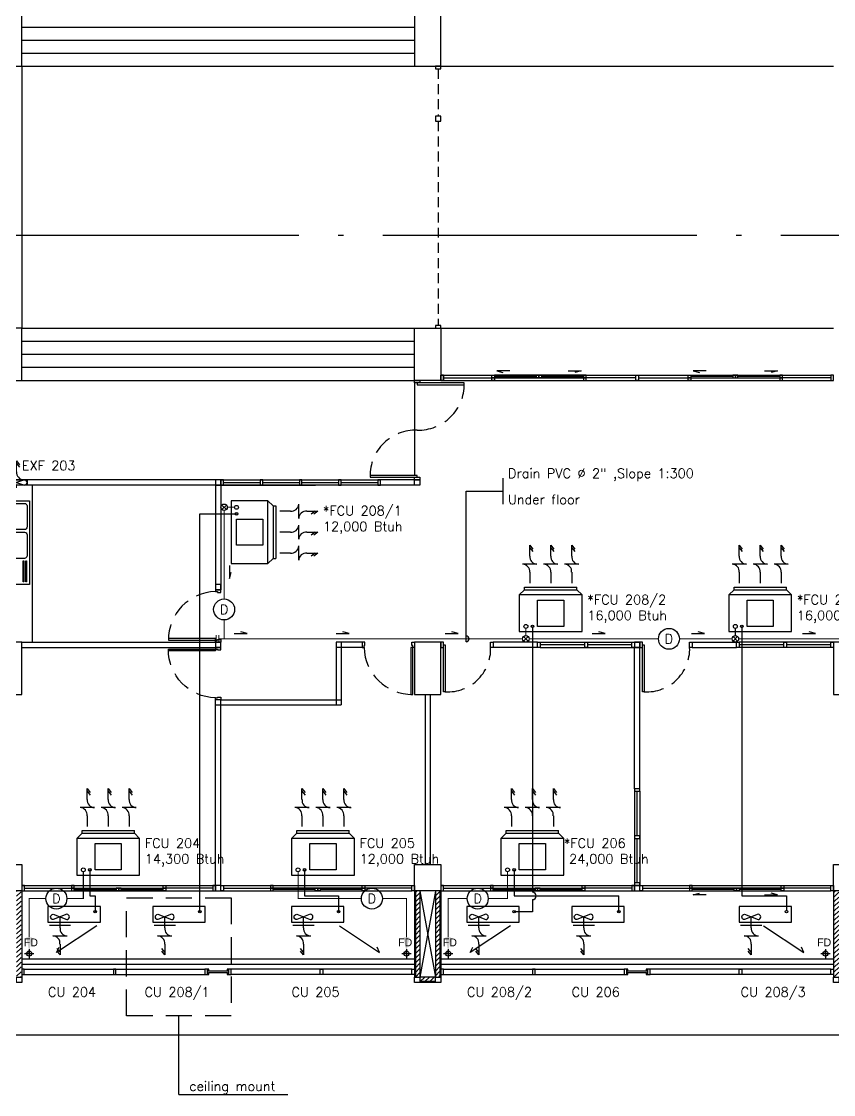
# Model space of a CAD drawing. Header units: millimetres. Extents: x -398 to 816, y -1 to 208.
# Drawn here: x 314.04 to 329.54, y 11.26 to 31.76 of the extents above; entities that cross this region are included whole.
import ezdxf

# ---------------------------------------------------------------- set-up
doc = ezdxf.new("R2010")
doc.units = ezdxf.units.MM
for name, pattern in [('ACAD_ISO04W100', [30, 24, -3, 0, -3]), ('DASHED', [0.75, 0.5, -0.25]), ('HIDDEN', [9.525, 6.35, -3.175])]:
    doc.linetypes.add(name, pattern=pattern)
for name, color, linetype in [('AA_Column', 5, 'Continuous'), ('AA_Door', 3, 'Continuous'), ('AA_FD', 6, 'Continuous'), ('AA_Floor', 31, 'Continuous'), ('AA_furn', 11, 'Continuous'), ('AA_Hatch', 8, 'Continuous'), ('AA_Wall', 1, 'Continuous'), ('AA_Window', 4, 'Continuous'), ('AC DRAIN', 240, 'Continuous'), ('AC EXF', 171, 'Continuous'), ('AC FCU', 221, 'Continuous'), ('AC LINE', 171, 'Continuous')]:
    doc.layers.add(name, color=color, linetype=linetype)
doc.styles.add('Romans', font='romans.shx')
doc.styles.add('style2', font='vit-s.shx', dxfattribs={"height": 3.2})

# ---------------------------------------------------------------- blocks, each defined once
blk = doc.blocks.new('c')
at = {"layer": 'AA_Column', "color": 9}
blk.add_lwpolyline([(0.25, -0.5), (0.25, -0.5), (0.25, 0.5), (-0.25, 0.5), (-0.25, -0.5), (-0.25, -0.5), (-0.25, -0.5), (0.25, -0.5)], close=True, dxfattribs=at)
blk = doc.blocks.new('door_90')
at = {"layer": 'AA_Door', "color": 9}
blk.add_lwpolyline([(0.07, 0.1), (0.07, 1), (0.035, 1), (0.035, 0.1)], close=True, dxfattribs=at)
for points in [[(0, 0), (0, 0.1), (0.035, 0.1), (0.035, 0.065), (0.05, 0.065), (0.05, 0), (0, 0)], [(1, 0), (1, 0.1), (0.965, 0.1), (0.965, 0.065), (0.95, 0.065), (0.95, 0), (1, 0)]]:
    blk.add_lwpolyline(points, dxfattribs=at)
at = {"layer": 'AA_Door', "color": 9, "linetype": 'DASHED', "ltscale": 0.75}
blk.add_arc((0.043, 0.077), 0.923, 1.5795, 90.5293, dxfattribs=at)
blk = doc.blocks.new('AC')
at = {"layer": 'AC FCU', "color": 8}
for p, q in [((-0.4, 1.651), (-0.342, 1.578)), ((-0.4, 1.444), (-0.4, 1.651)), ((0, 1.444), (0, 1.651)), ((0, 1.651), (0.058, 1.578)), ((0.4, 1.651), (0.458, 1.578)), ((0.4, 1.444), (0.4, 1.651)), ((-0.4, 1.601), (-0.342, 1.528)), ((0, 1.601), (0.058, 1.528)), ((0.4, 1.601), (0.458, 1.528)), ((-0.264, 1.289), (-0.536, 1.289)), ((0.136, 1.289), (-0.136, 1.289)), ((0.536, 1.289), (0.264, 1.289)), ((-0.4, 1.134), (-0.4, 0.926)), ((0, 1.134), (0, 0.926)), ((0.4, 1.134), (0.4, 0.926))]:
    blk.add_line(p, q, dxfattribs=at)
at = {"layer": 'AC FCU'}
for p, q in [((-0.5, 0.8), (-0.5, 0.85)), ((-0.5, 0.85), (0.5, 0.85)), ((0.5, 0.8), (0.5, 0.85)), ((-0.5, 0.8), (-0.6, 0.7)), ((-0.5, 0.8), (0.5, 0.8)), ((0.5, 0.8), (0.6, 0.7))]:
    blk.add_line(p, q, dxfattribs=at)
blk.add_lwpolyline([(-0.6, 0), (0.6, 0), (0.6, 0.7), (-0.6, 0.7)], close=True, dxfattribs=at)
at = {"layer": 'AC FCU', "color": 8}
blk.add_lwpolyline([(-0.25, 0.1), (-0.25, 0.6), (0.25, 0.6), (0.25, 0.1)], close=True, dxfattribs=at)
at = {"layer": 'AC FCU'}
blk.add_circle((-0.35, 0.1), 0.025, dxfattribs=at)
at = {"layer": 'AC FCU', "color": 8}
for centre, start, end in [((-0.26, 1.429), 173.9498, 268.5513), ((0.14, 1.429), 173.9498, 268.5513), ((0.54, 1.429), 173.9498, 268.5513), ((-0.54, 1.148), 353.9498, 88.5513), ((-0.14, 1.148), 353.9498, 88.5513), ((0.26, 1.148), 353.9498, 88.5513)]:
    blk.add_arc(centre, 0.14, start, end, dxfattribs=at)
blk = doc.blocks.new('ACC1')
at = {"layer": 'AC FCU', "color": 8}
for p, q in [((-0.36, 0.474), (-0.36, 0.067)), ((-0.925, 0.27), (-0.852, 0.328)), ((-0.718, 0.27), (-0.925, 0.27)), ((-0.875, 0.27), (-0.802, 0.328)), ((-0.562, 0.407), (-0.562, 0.134)), ((-0.407, 0.27), (-0.2, 0.27))]:
    blk.add_line(p, q, dxfattribs=at)
at = {"layer": 'AC FCU'}
for p, q in [((0, 0.5), (-0.3, 0.5)), ((-0.3, 0.5), (-0.3, -0.5)), ((0, -0.5), (0, 0.5)), ((-0.3, -0.5), (0, -0.5))]:
    blk.add_line(p, q, dxfattribs=at)
blk.add_lwpolyline([(-0.25, 0.4, -1), (-0.15, 0.4), (-0.25, 0.141, 1), (-0.15, 0.141), (-0.25, 0.4)], format="xyb", dxfattribs=at)
blk.add_circle((-0.1, -0.4), 0.025, dxfattribs=at)
at = {"layer": 'AC FCU', "color": 8}
for centre, start, end in [((-0.703, 0.41), 263.9498, 358.5513), ((-0.422, 0.131), 83.9498, 178.5513)]:
    blk.add_arc(centre, 0.14, start, end, dxfattribs=at)
blk = doc.blocks.new('EXF280')
at = {"layer": 'AC EXF'}
for p, q in [((0, 0.462), (0.058, 0.389)), ((0, 0.255), (0, 0.462)), ((0, 0.412), (0.058, 0.339)), ((-0.2, 0.1), (0.2, 0.1)), ((-0.2, 0), (-0.2, 0.1)), ((0.2, 0), (-0.2, 0)), ((0.15, 0.1), (-0.15, 0)), ((-0.15, 0.1), (0.15, 0)), ((0.136, 0.1), (-0.136, 0.1)), ((0.2, 0.1), (0.2, 0))]:
    blk.add_line(p, q, dxfattribs=at)
for centre, radius, start, end in [((0.14, 0.24), 0.14, 173.9498, 268.5513), ((-0.15, 0.05), 0.05, 90, 270), ((-0.14, -0.04), 0.14, 353.9498, 88.5513), ((0.15, 0.05), 0.05, 270, 90)]:
    blk.add_arc(centre, radius, start, end, dxfattribs=at)
blk = doc.blocks.new('DOWN')
at = {"layer": 'AC DRAIN'}
for p, q in [((-0.044, -0.044), (0.044, 0.044)), ((0.044, -0.044), (-0.044, 0.044))]:
    blk.add_line(p, q, dxfattribs=at)
blk.add_circle((0, 0), 0.0625, dxfattribs=at)
blk = doc.blocks.new('POINT_Drain')
at = {"layer": 'Defpoints'}
blk.add_circle((0, 0), 0.2, dxfattribs=at)
at = {"layer": 'AC DRAIN', "insert": (0, 0), "char_height": 0.18, "width": 0.25231, "attachment_point": 5, "style": 'Romans'}
blk.add_mtext('D', dxfattribs=at)

msp = doc.modelspace()

# ---------------------------------------------------------------- hatches: boundary and pattern name
at = {"layer": 'AA_Hatch'}
h = msp.add_hatch(dxfattribs=at)
h.set_pattern_fill('ANSI31', color=9, scale=0.02, style=0)
h.set_pattern_definition([(45, (-498.769, -475.90679), (-0.0449012806, 0.0449012806), [])])
h.paths.add_polyline_path([(329.645, 15.149), (329.56, 15.149), (329.56, 13.499), (329.645, 13.499)])
h.paths.add_polyline_path([(330.03, 15.149), (329.945, 15.149), (329.945, 13.499), (330.03, 13.499)])
h.paths.add_polyline_path([(329.945, 13.499), (329.645, 13.499), (329.645, 13.414), (329.945, 13.414)])
h.paths.add_polyline_path([(322.03, 15.149), (321.945, 15.149), (321.945, 13.499), (322.03, 13.499)])
h.paths.add_polyline_path([(321.645, 15.149), (321.56, 15.149), (321.56, 13.499), (321.645, 13.499)])
h.paths.add_polyline_path([(321.945, 13.499), (321.645, 13.499), (321.645, 13.414), (321.945, 13.414)])
h.paths.add_polyline_path([(313.645, 15.149), (313.56, 15.149), (313.56, 13.499), (313.645, 13.499)])
h.paths.add_polyline_path([(313.945, 13.499), (313.645, 13.499), (313.645, 13.414), (313.945, 13.414)])
h.paths.add_polyline_path([(314.03, 15.149), (313.945, 15.149), (313.945, 13.499), (314.03, 13.499)])

# ---------------------------------------------------------------- linework, layer by layer
at = {"color": 9}
msp.add_line((317.845, 22.899), (319.652, 22.899), dxfattribs=at)
msp.add_line((317.845, 22.899), (319.652, 22.899), dxfattribs=at)
at = {"layer": 'AA_Column', "color": 9}
for points in [[(313.545, 30.899), (314.045, 30.899), (314.045, 31.899), (313.545, 31.899)], [(313.545, 24.899), (314.045, 24.899), (314.045, 25.899), (313.545, 25.899)], [(313.545, 18.899), (314.045, 18.899), (314.045, 19.899), (313.545, 19.899)], [(321.545, 18.899), (322.045, 18.899), (322.045, 19.899), (321.545, 19.899)], [(329.545, 18.899), (330.045, 18.899), (330.045, 19.899), (329.545, 19.899)], [(313.545, 15.649), (314.045, 15.649), (314.045, 15.149), (313.545, 15.149)], [(321.545, 15.649), (322.045, 15.649), (322.045, 15.149), (321.545, 15.149)], [(329.545, 15.649), (330.045, 15.649), (330.045, 15.149), (329.545, 15.149)]]:
    msp.add_lwpolyline(points, close=True, dxfattribs=at)
at = {"layer": 'AA_Door', "color": 9, "linetype": 'HIDDEN', "ltscale": 0.03}
for p, q in [((321.995, 30.849), (321.995, 29.949)), ((321.995, 29.849), (321.995, 25.949))]:
    msp.add_line(p, q, dxfattribs=at)
at = {"layer": 'AA_Door', "color": 9}
for points in [[(321.945, 30.899), (321.945, 30.849), (322.045, 30.849), (322.045, 30.899)], [(322.045, 29.949), (321.945, 29.949), (321.945, 29.849), (322.045, 29.849)], [(321.945, 25.949), (321.945, 25.899), (322.045, 25.899), (322.045, 25.949)], [(321.645, 24.849), (321.545, 24.849), (321.545, 24.899), (321.645, 24.899)], [(321.595, 24.814), (322.495, 24.814), (322.495, 24.849), (321.595, 24.849)], [(321.595, 23.084), (320.695, 23.084), (320.695, 23.049), (321.595, 23.049)], [(321.645, 22.999), (321.545, 22.999), (321.545, 23.049), (321.645, 23.049)], [(322.13, 19.849), (322.13, 18.949), (322.095, 18.949), (322.095, 19.849)], [(325.93, 19.849), (325.93, 18.949), (325.895, 18.949), (325.895, 19.849)]]:
    msp.add_lwpolyline(points, close=True, dxfattribs=at)
for points in [[(322.045, 19.899), (322.045, 19.799), (322.08, 19.799), (322.095, 19.799), (322.095, 19.799), (322.095, 19.899), (322.045, 19.899)], [(323.045, 19.899), (323.045, 19.799), (322.995, 19.799), (322.995, 19.799), (322.995, 19.799), (322.995, 19.899), (323.045, 19.899)], [(325.845, 19.899), (325.845, 19.799), (325.88, 19.799), (325.895, 19.799), (325.895, 19.799), (325.895, 19.899), (325.845, 19.899)], [(326.845, 19.899), (326.845, 19.799), (326.795, 19.799), (326.795, 19.799), (326.795, 19.799), (326.795, 19.899), (326.845, 19.899)]]:
    msp.add_lwpolyline(points, dxfattribs=at)
at = {"layer": 'AA_Door', "color": 9, "linetype": 'DASHED', "ltscale": 0.75}
for centre, radius, start, end in [((321.618, 24.825), 0.877, 268.4655, 0.5022), ((321.571, 23.073), 0.877, 88.4655, 180.5022), ((322.179, 19.767), 0.819, 266.5595, 5.2342), ((325.979, 19.767), 0.819, 266.5595, 5.2342)]:
    msp.add_arc(centre, radius, start, end, dxfattribs=at)
at = {"layer": 'AA_FD', "color": 6}
for p, q in [((315.476, 14.476), (314.709, 13.972)), ((320.11, 14.476), (320.877, 13.972)), ((323.376, 14.476), (322.609, 13.972)), ((328.21, 14.476), (328.977, 13.972)), ((314.099, 13.949), (314.278, 13.949)), ((314.187, 13.949), (314.124, 13.949)), ((314.187, 14.035), (314.187, 13.857)), ((314.187, 13.949), (314.187, 14.01)), ((314.709, 13.972), (314.756, 14.073)), ((320.877, 13.972), (320.83, 14.073)), ((321.303, 13.949), (321.481, 13.949)), ((321.39, 13.949), (321.328, 13.949)), ((321.39, 14.035), (321.39, 13.857)), ((321.39, 13.949), (321.39, 14.01)), ((322.099, 13.949), (322.278, 13.949)), ((322.187, 13.949), (322.124, 13.949)), ((322.187, 14.035), (322.187, 13.857)), ((322.187, 13.949), (322.187, 14.01)), ((322.609, 13.972), (322.656, 14.073)), ((328.977, 13.972), (328.93, 14.073)), ((329.303, 13.949), (329.481, 13.949)), ((329.39, 13.949), (329.328, 13.949)), ((329.39, 14.035), (329.39, 13.857)), ((329.39, 13.949), (329.39, 14.01))]:
    msp.add_line(p, q, dxfattribs=at)
for centre in [(314.187, 13.949), (321.39, 13.949), (322.187, 13.949), (329.39, 13.949)]:
    msp.add_circle(centre, 0.05, dxfattribs=at)
at = {"layer": 'AA_Floor', "color": 9}
for p, q in [((314.045, 31.649), (321.545, 31.649)), ((314.045, 31.399), (321.545, 31.399)), ((314.045, 31.149), (321.545, 31.149)), ((314.045, 30.899), (314.045, 25.899)), ((314.045, 30.899), (321.545, 30.899)), ((322.045, 30.899), (329.545, 30.899)), ((314.045, 25.899), (321.545, 25.899)), ((322.045, 25.899), (329.545, 25.899)), ((314.045, 25.649), (321.545, 25.649)), ((314.045, 25.399), (321.545, 25.399)), ((314.045, 25.149), (321.545, 25.149)), ((314.045, 24.899), (321.545, 24.899)), ((321.545, 24.849), (321.545, 23.084)), ((314.043, 13.849), (321.543, 13.849)), ((314.043, 13.749), (321.543, 13.749)), ((322.045, 13.849), (329.545, 13.849)), ((322.045, 13.749), (329.545, 13.749)), ((313.545, 12.399), (347.145, 12.399))]:
    msp.add_line(p, q, dxfattribs=at)
at = {"layer": 'AA_furn', "color": 9}
msp.add_line((314.245, 22.899), (314.245, 19.899), dxfattribs=at)
for points in [[(313.745, 22.599), (314.195, 22.599), (314.195, 20.999), (313.745, 20.999)], [(314.07, 21.449), (314.085, 21.449), (314.085, 21.049), (314.07, 21.049)], [(314.12, 21.449), (314.135, 21.449), (314.135, 21.049), (314.12, 21.049)]]:
    msp.add_lwpolyline(points, close=True, dxfattribs=at)
for points in [[(313.845, 22.549), (314.095, 22.549, -0.414214), (314.145, 22.499), (314.145, 22.099, -0.414214), (314.095, 22.049), (313.845, 22.049, -0.414214), (313.795, 22.099), (313.795, 22.499, -0.414214)], [(313.845, 21.999), (314.095, 21.999, -0.414214), (314.145, 21.949), (314.145, 21.549, -0.414214), (314.095, 21.499), (313.845, 21.499, -0.414214), (313.795, 21.549), (313.795, 21.949, -0.414214)]]:
    msp.add_lwpolyline(points, format="xyb", close=True, dxfattribs=at)
at = {"layer": 'AA_Wall', "color": 9}
for p, q in [((317.845, 22.999), (313.545, 22.999)), ((321.545, 22.999), (320.895, 22.999)), ((321.545, 22.899), (321.545, 22.999)), ((321.545, 22.999), (321.645, 22.999)), ((321.645, 22.999), (321.645, 22.899)), ((317.845, 22.899), (313.545, 22.899)), ((317.745, 22.899), (317.745, 20.899)), ((317.845, 22.899), (317.845, 20.899)), ((321.545, 22.899), (320.895, 22.899)), ((321.645, 22.899), (321.545, 22.899)), ((314.045, 19.899), (317.845, 19.899)), ((320.545, 19.899), (320.045, 19.899)), ((320.045, 19.899), (320.045, 18.699)), ((320.145, 19.899), (320.145, 18.699)), ((323.895, 19.899), (323.045, 19.899)), ((323.945, 19.899), (325.845, 19.899)), ((325.845, 19.899), (325.745, 19.899)), ((326.845, 19.899), (327.695, 19.899)), ((329.545, 19.899), (327.745, 19.899)), ((314.045, 19.799), (317.845, 19.799)), ((320.545, 19.799), (320.045, 19.799)), ((323.895, 19.799), (323.045, 19.799)), ((323.945, 19.799), (325.845, 19.799)), ((325.745, 17.099), (325.745, 19.799)), ((325.845, 19.799), (325.745, 19.799)), ((325.845, 17.099), (325.845, 19.799)), ((326.845, 19.799), (327.695, 19.799)), ((329.545, 19.799), (327.745, 19.799)), ((321.745, 18.899), (321.745, 15.649)), ((321.845, 18.899), (321.845, 15.649)), ((317.745, 15.149), (317.745, 18.799)), ((317.745, 18.699), (320.145, 18.699)), ((317.845, 15.149), (317.845, 18.799)), ((317.845, 18.799), (320.145, 18.799)), ((314.045, 15.149), (314.045, 13.499)), ((321.545, 15.149), (321.545, 13.499)), ((321.56, 15.149), (321.56, 13.499)), ((321.645, 15.149), (321.645, 13.499)), ((321.645, 15.149), (321.945, 13.499)), ((321.945, 15.143), (321.645, 13.5)), ((321.945, 15.149), (321.945, 13.499)), ((322.03, 15.149), (322.03, 13.499)), ((322.045, 15.149), (322.045, 13.499)), ((329.545, 15.149), (329.545, 13.499)), ((314.093, 13.649), (317.543, 13.649)), ((314.093, 13.549), (317.543, 13.549)), ((315.843, 13.549), (315.843, 13.649)), ((321.493, 13.649), (318.043, 13.649)), ((321.493, 13.549), (318.043, 13.549)), ((319.743, 13.549), (319.743, 13.649)), ((322.095, 13.649), (325.545, 13.649)), ((322.095, 13.549), (325.545, 13.549)), ((323.845, 13.549), (323.845, 13.649)), ((329.495, 13.649), (326.045, 13.649)), ((329.495, 13.549), (326.045, 13.549)), ((327.745, 13.549), (327.745, 13.649)), ((321.945, 13.499), (321.645, 13.499)), ((321.945, 13.414), (321.645, 13.414)), ((321.945, 13.399), (321.645, 13.399))]:
    msp.add_line(p, q, dxfattribs=at)
for points in [[(317.845, 22.999), (317.745, 22.999), (317.745, 22.899), (317.845, 22.899)], [(314.045, 13.399), (313.945, 13.399), (313.945, 13.499), (314.045, 13.499)], [(321.645, 13.399), (321.545, 13.399), (321.545, 13.499), (321.645, 13.499)], [(322.045, 13.399), (321.945, 13.399), (321.945, 13.499), (322.045, 13.499)], [(329.645, 13.399), (329.545, 13.399), (329.545, 13.499), (329.645, 13.499)]]:
    msp.add_lwpolyline(points, close=True, dxfattribs=at)
for points in [[(317.745, 20.899), (317.845, 20.899), (317.845, 20.999), (317.745, 20.999), (317.745, 20.899)], [(317.745, 19.799), (317.845, 19.799), (317.845, 19.899), (317.745, 19.899), (317.745, 19.799)], [(325.845, 19.899), (325.745, 19.899), (325.745, 19.799), (325.845, 19.799), (325.845, 19.899)], [(317.745, 15.149), (317.845, 15.149), (317.845, 15.249), (317.745, 15.249), (317.745, 15.149)], [(325.745, 15.149), (325.845, 15.149), (325.845, 15.249), (325.745, 15.249), (325.745, 15.149)]]:
    msp.add_lwpolyline(points, dxfattribs=at)
at = {"layer": 'AA_Window', "color": 9}
for p, q in [((323.113, 25.08), (323.233, 25.048)), ((323.361, 25.08), (323.113, 25.08)), ((324.479, 25.08), (324.727, 25.08)), ((324.727, 25.08), (324.606, 25.048)), ((326.863, 25.08), (326.983, 25.048)), ((327.111, 25.08), (326.863, 25.08)), ((328.229, 25.08), (328.477, 25.08)), ((328.477, 25.08), (328.356, 25.048)), ((322.045, 24.999), (329.495, 24.999)), ((322.045, 24.999), (322.045, 24.899)), ((322.095, 24.999), (322.045, 24.999)), ((322.045, 24.899), (322.045, 24.999)), ((322.045, 24.999), (322.095, 24.999)), ((322.045, 24.899), (322.045, 24.999)), ((322.045, 24.999), (322.095, 24.999)), ((322.045, 24.999), (322.045, 24.899)), ((322.095, 24.999), (322.045, 24.999)), ((322.045, 24.899), (322.045, 24.999)), ((322.045, 24.999), (322.095, 24.999)), ((322.045, 24.899), (329.545, 24.899)), ((322.045, 24.899), (322.095, 24.899)), ((322.095, 24.899), (322.045, 24.899)), ((322.095, 24.899), (322.045, 24.899)), ((322.045, 24.899), (322.095, 24.899)), ((322.095, 24.899), (322.045, 24.899)), ((322.095, 24.899), (322.095, 24.999)), ((322.095, 24.999), (322.095, 24.899)), ((322.095, 24.999), (322.095, 24.899)), ((322.095, 24.899), (322.095, 24.999)), ((322.095, 24.999), (322.095, 24.899)), ((322.095, 24.949), (323.02, 24.949)), ((324.77, 24.999), (323.07, 24.999)), ((323.07, 24.974), (323.87, 24.974)), ((323.07, 24.949), (323.895, 24.949)), ((323.895, 24.949), (324.77, 24.949)), ((323.92, 24.999), (323.92, 24.949)), ((323.97, 24.974), (324.77, 24.974)), ((325.77, 24.949), (324.82, 24.949)), ((325.82, 24.949), (326.77, 24.949)), ((326.82, 24.999), (328.52, 24.999)), ((327.62, 24.974), (326.82, 24.974)), ((326.82, 24.949), (328.52, 24.949)), ((327.67, 24.999), (327.67, 24.949)), ((328.52, 24.974), (327.72, 24.974)), ((329.495, 24.949), (328.57, 24.949)), ((317.845, 22.999), (320.895, 22.999)), ((320.845, 22.999), (320.845, 22.899)), ((320.895, 22.999), (320.845, 22.999)), ((320.895, 22.899), (320.895, 22.999)), ((320.895, 22.899), (317.845, 22.899)), ((317.895, 22.949), (318.595, 22.949)), ((318.645, 22.949), (319.345, 22.949)), ((319.395, 22.949), (320.095, 22.949)), ((320.145, 22.949), (320.845, 22.949)), ((320.845, 22.899), (320.895, 22.899)), ((324.795, 19.849), (323.945, 19.849)), ((325.695, 19.849), (324.845, 19.849)), ((328.595, 19.849), (327.745, 19.849)), ((329.495, 19.849), (328.645, 19.849)), ((325.745, 17.049), (325.745, 15.249)), ((325.795, 16.199), (325.795, 17.049)), ((325.845, 17.049), (325.845, 15.249)), ((325.795, 15.299), (325.795, 16.149)), ((314.045, 15.249), (317.745, 15.249)), ((314.095, 15.199), (315.02, 15.199)), ((315.045, 15.199), (315.87, 15.199)), ((315.045, 15.174), (315.845, 15.174)), ((315.87, 15.199), (316.745, 15.199)), ((315.895, 15.149), (315.895, 15.199)), ((315.945, 15.174), (316.745, 15.174)), ((317.695, 15.199), (316.795, 15.199)), ((317.845, 15.249), (321.545, 15.249)), ((317.895, 15.199), (318.795, 15.199)), ((319.72, 15.199), (318.845, 15.199)), ((319.645, 15.174), (318.845, 15.174)), ((319.695, 15.149), (319.695, 15.199)), ((320.545, 15.199), (319.72, 15.199)), ((320.545, 15.174), (319.745, 15.174)), ((321.495, 15.199), (320.57, 15.199)), ((322.045, 15.249), (325.745, 15.249)), ((322.095, 15.199), (323.02, 15.199)), ((323.045, 15.199), (323.87, 15.199)), ((323.045, 15.174), (323.845, 15.174)), ((323.87, 15.199), (324.745, 15.199)), ((323.895, 15.149), (323.895, 15.199)), ((323.945, 15.174), (324.745, 15.174)), ((325.695, 15.199), (324.795, 15.199)), ((325.845, 15.249), (329.545, 15.249)), ((325.895, 15.199), (326.795, 15.199)), ((327.72, 15.199), (326.845, 15.199)), ((327.645, 15.174), (326.845, 15.174)), ((327.695, 15.149), (327.695, 15.199)), ((328.545, 15.199), (327.72, 15.199)), ((328.545, 15.174), (327.745, 15.174)), ((329.495, 15.199), (328.57, 15.199)), ((314.045, 15.149), (321.495, 15.149)), ((316.745, 15.149), (315.045, 15.149)), ((318.845, 15.149), (320.545, 15.149)), ((322.045, 15.149), (329.495, 15.149)), ((324.745, 15.149), (323.045, 15.149)), ((326.845, 15.149), (328.545, 15.149)), ((326.863, 15.068), (326.983, 15.1)), ((327.111, 15.068), (326.863, 15.068)), ((328.229, 15.068), (328.477, 15.068)), ((328.477, 15.068), (328.356, 15.1))]:
    msp.add_line(p, q, dxfattribs=at)
for points in [[(323.02, 24.949), (323.02, 24.999), (323.07, 24.999), (323.07, 24.949)], [(323.02, 24.899), (323.02, 24.949), (323.07, 24.949), (323.07, 24.899)], [(323.87, 24.949), (323.87, 24.999), (323.92, 24.999), (323.92, 24.949)], [(323.92, 24.949), (323.92, 24.999), (323.97, 24.999), (323.97, 24.949)], [(324.82, 24.949), (324.82, 24.999), (324.77, 24.999), (324.77, 24.949)], [(324.82, 24.899), (324.82, 24.949), (324.77, 24.949), (324.77, 24.899)], [(325.77, 24.899), (325.77, 24.999), (325.82, 24.999), (325.82, 24.899)], [(326.77, 24.949), (326.77, 24.999), (326.82, 24.999), (326.82, 24.949)], [(326.77, 24.899), (326.77, 24.949), (326.82, 24.949), (326.82, 24.899)], [(327.67, 24.949), (327.67, 24.999), (327.62, 24.999), (327.62, 24.949)], [(327.72, 24.949), (327.72, 24.999), (327.67, 24.999), (327.67, 24.949)], [(328.57, 24.949), (328.57, 24.999), (328.52, 24.999), (328.52, 24.949)], [(328.57, 24.899), (328.57, 24.949), (328.52, 24.949), (328.52, 24.899)], [(329.545, 24.899), (329.545, 24.999), (329.495, 24.999), (329.495, 24.899)], [(317.845, 22.999), (317.845, 22.899), (317.895, 22.899), (317.895, 22.999)], [(318.595, 22.999), (318.595, 22.899), (318.645, 22.899), (318.645, 22.999)], [(319.345, 22.999), (319.345, 22.899), (319.395, 22.899), (319.395, 22.999)], [(320.095, 22.999), (320.095, 22.899), (320.145, 22.899), (320.145, 22.999)], [(323.945, 19.899), (323.945, 19.799), (323.895, 19.799), (323.895, 19.899)], [(324.845, 19.899), (324.845, 19.799), (324.795, 19.799), (324.795, 19.899)], [(325.745, 19.899), (325.745, 19.799), (325.695, 19.799), (325.695, 19.899)], [(327.745, 19.899), (327.745, 19.799), (327.695, 19.799), (327.695, 19.899)], [(328.645, 19.899), (328.645, 19.799), (328.595, 19.799), (328.595, 19.899)], [(329.545, 19.899), (329.545, 19.799), (329.495, 19.799), (329.495, 19.899)], [(325.745, 17.049), (325.845, 17.049), (325.845, 17.099), (325.745, 17.099)], [(325.745, 16.149), (325.845, 16.149), (325.845, 16.199), (325.745, 16.199)], [(314.045, 15.249), (314.045, 15.149), (314.095, 15.149), (314.095, 15.249)], [(314.995, 15.249), (314.995, 15.199), (315.045, 15.199), (315.045, 15.249)], [(314.995, 15.199), (314.995, 15.149), (315.045, 15.149), (315.045, 15.199)], [(315.845, 15.199), (315.845, 15.149), (315.895, 15.149), (315.895, 15.199)], [(315.895, 15.199), (315.895, 15.149), (315.945, 15.149), (315.945, 15.199)], [(316.795, 15.249), (316.795, 15.199), (316.745, 15.199), (316.745, 15.249)], [(316.795, 15.199), (316.795, 15.149), (316.745, 15.149), (316.745, 15.199)], [(317.695, 15.249), (317.695, 15.149), (317.745, 15.149), (317.745, 15.249)], [(317.895, 15.249), (317.895, 15.149), (317.845, 15.149), (317.845, 15.249)], [(318.795, 15.249), (318.795, 15.199), (318.845, 15.199), (318.845, 15.249)], [(318.795, 15.199), (318.795, 15.149), (318.845, 15.149), (318.845, 15.199)], [(319.695, 15.199), (319.695, 15.149), (319.645, 15.149), (319.645, 15.199)], [(319.745, 15.199), (319.745, 15.149), (319.695, 15.149), (319.695, 15.199)], [(320.595, 15.249), (320.595, 15.199), (320.545, 15.199), (320.545, 15.249)], [(320.595, 15.199), (320.595, 15.149), (320.545, 15.149), (320.545, 15.199)], [(321.545, 15.249), (321.545, 15.149), (321.495, 15.149), (321.495, 15.249)], [(322.045, 15.249), (322.045, 15.149), (322.095, 15.149), (322.095, 15.249)], [(322.995, 15.249), (322.995, 15.199), (323.045, 15.199), (323.045, 15.249)], [(322.995, 15.199), (322.995, 15.149), (323.045, 15.149), (323.045, 15.199)], [(323.845, 15.199), (323.845, 15.149), (323.895, 15.149), (323.895, 15.199)], [(323.895, 15.199), (323.895, 15.149), (323.945, 15.149), (323.945, 15.199)], [(324.795, 15.249), (324.795, 15.199), (324.745, 15.199), (324.745, 15.249)], [(324.795, 15.199), (324.795, 15.149), (324.745, 15.149), (324.745, 15.199)], [(325.695, 15.249), (325.695, 15.149), (325.745, 15.149), (325.745, 15.249)], [(325.745, 15.249), (325.845, 15.249), (325.845, 15.299), (325.745, 15.299)], [(325.895, 15.249), (325.895, 15.149), (325.845, 15.149), (325.845, 15.249)], [(326.795, 15.249), (326.795, 15.199), (326.845, 15.199), (326.845, 15.249)], [(326.795, 15.199), (326.795, 15.149), (326.845, 15.149), (326.845, 15.199)], [(327.695, 15.199), (327.695, 15.149), (327.645, 15.149), (327.645, 15.199)], [(327.745, 15.199), (327.745, 15.149), (327.695, 15.149), (327.695, 15.199)], [(328.595, 15.249), (328.595, 15.199), (328.545, 15.199), (328.545, 15.249)], [(328.595, 15.199), (328.595, 15.149), (328.545, 15.149), (328.545, 15.199)], [(329.545, 15.249), (329.545, 15.149), (329.495, 15.149), (329.495, 15.249)], [(314.043, 13.649), (314.043, 13.549), (314.093, 13.549), (314.093, 13.649)], [(315.793, 13.649), (315.793, 13.549), (315.843, 13.549), (315.843, 13.649)], [(317.543, 13.649), (317.543, 13.549), (317.593, 13.549), (317.593, 13.649)], [(317.593, 13.649), (317.593, 13.549), (317.618, 13.549), (317.618, 13.586), (317.968, 13.586), (317.968, 13.549), (317.993, 13.549), (317.993, 13.649), (317.968, 13.649), (317.968, 13.611), (317.618, 13.611), (317.618, 13.649)], [(317.993, 13.649), (317.993, 13.549), (318.043, 13.549), (318.043, 13.649)], [(319.793, 13.649), (319.793, 13.549), (319.743, 13.549), (319.743, 13.649)], [(321.543, 13.649), (321.543, 13.549), (321.493, 13.549), (321.493, 13.649)], [(322.045, 13.649), (322.045, 13.549), (322.095, 13.549), (322.095, 13.649)], [(323.795, 13.649), (323.795, 13.549), (323.845, 13.549), (323.845, 13.649)], [(325.545, 13.649), (325.545, 13.549), (325.595, 13.549), (325.595, 13.649)], [(325.595, 13.649), (325.595, 13.549), (325.62, 13.549), (325.62, 13.586), (325.97, 13.586), (325.97, 13.549), (325.995, 13.549), (325.995, 13.649), (325.97, 13.649), (325.97, 13.611), (325.62, 13.611), (325.62, 13.649)], [(325.995, 13.649), (325.995, 13.549), (326.045, 13.549), (326.045, 13.649)], [(327.795, 13.649), (327.795, 13.549), (327.745, 13.549), (327.745, 13.649)], [(329.545, 13.649), (329.545, 13.549), (329.495, 13.549), (329.495, 13.649)]]:
    msp.add_lwpolyline(points, close=True, dxfattribs=at)
at = {"layer": 'AC DRAIN', "color": 2}
for p, q in [((323.229, 23.033), (323.229, 22.533)), ((322.529, 19.906), (322.529, 22.783)), ((322.529, 22.783), (323.229, 22.783))]:
    msp.add_line(p, q, dxfattribs=at)
at = {"layer": 'AC DRAIN', "color": 1}
for p, q in [((318.008, 21.364), (318.008, 21.117)), ((318.008, 21.117), (318.04, 21.237)), ((318.35, 20.061), (318.229, 20.094)), ((320.295, 20.061), (320.174, 20.094)), ((322.376, 20.061), (322.255, 20.094)), ((325.183, 20.061), (325.062, 20.094)), ((327.081, 20.061), (326.96, 20.094)), ((329.202, 20.061), (329.081, 20.094)), ((318.102, 20.061), (318.35, 20.061)), ((320.047, 20.061), (320.295, 20.061)), ((322.128, 20.061), (322.376, 20.061)), ((324.935, 20.061), (325.183, 20.061)), ((326.833, 20.061), (327.081, 20.061)), ((328.954, 20.061), (329.202, 20.061))]:
    msp.add_line(p, q, dxfattribs=at)
at = {"layer": 'AC DRAIN', "linetype": 'DASHED', "const_width": 0.02}
for points in [[(317.907, 22.411), (317.908, 20.723)], [(317.908, 20.323), (317.908, 19.961)], [(323.607, 19.961), (317.908, 19.961), (317.908, 19.961)], [(323.732, 19.961), (326.202, 19.961)], [(326.602, 19.961), (327.607, 19.961)], [(327.732, 19.961), (331.607, 19.961)]]:
    msp.add_lwpolyline(points, dxfattribs=at)
at = {"layer": 'AC DRAIN', "const_width": 0.02}
for points in [[(318.107, 22.474), (317.97, 22.474)], [(323.67, 20.161), (323.67, 20.024)], [(327.67, 20.161), (327.67, 20.024)], [(317.758, 19.886), (317.758, 20.036)], [(317.808, 19.886), (317.808, 20.036)], [(317.908, 19.961), (317.808, 19.961)], [(315.22, 15.511), (315.22, 14.999), (314.905, 14.999)], [(319.32, 15.511), (319.32, 14.999), (320.53, 14.999)], [(323.32, 15.511), (323.32, 14.999), (322.95, 14.999)], [(314.505, 14.999), (314.187, 14.999), (314.187, 14.258)], [(320.93, 14.999), (321.39, 14.999), (321.39, 14.258)], [(322.55, 14.999), (322.187, 14.999), (322.187, 14.258)]]:
    msp.add_lwpolyline(points, dxfattribs=at)
at = {"layer": 'AC DRAIN'}
for centre in [(318.145, 22.474), (323.67, 20.199), (327.67, 20.199), (315.22, 15.549), (319.32, 15.549), (323.32, 15.549)]:
    msp.add_circle(centre, 0.0375, dxfattribs=at)
at = {"layer": 'AC DRAIN', "color": 2}
msp.add_arc((322.529, 19.961), 0.0552, 270, 90, dxfattribs=at)
at = {"layer": 'AC DRAIN'}
for points in [[(314.242, 14.258), (314.187, 13.988), (314.132, 14.258)], [(321.445, 14.258), (321.39, 13.988), (321.335, 14.258)], [(322.242, 14.258), (322.187, 13.988), (322.132, 14.258)]]:
    msp.add_solid(points, dxfattribs=at)
at = {"layer": 'AC FCU', "color": 5, "linetype": 'ACAD_ISO04W100', "ltscale": 0.25}
msp.add_line((282.936, 27.673), (348.727, 27.673), dxfattribs=at)
at = {"layer": 'AC LINE'}
for p, q in [((317.445, 14.749), (317.445, 22.349)), ((317.445, 22.349), (318.145, 22.349)), ((323.795, 20.199), (323.795, 15.119)), ((327.795, 20.199), (327.795, 15.049)), ((315.345, 15.549), (315.345, 15.049)), ((319.445, 15.549), (319.445, 15.049)), ((323.445, 15.549), (323.445, 15.049)), ((315.345, 15.049), (315.445, 15.049)), ((315.445, 15.049), (315.445, 14.749)), ((319.445, 15.049), (320.095, 15.049)), ((320.095, 15.049), (320.095, 14.749)), ((323.445, 15.049), (325.445, 15.049)), ((323.795, 14.979), (323.795, 14.749)), ((325.445, 14.749), (325.445, 15.049)), ((327.795, 15.049), (328.645, 15.049)), ((328.645, 15.049), (328.645, 14.774)), ((323.795, 14.749), (323.445, 14.749))]:
    msp.add_line(p, q, dxfattribs=at)
at = {"layer": 'AC LINE', "color": 2}
for q in [(317.045, 12.761), (319.128, 11.256)]:
    msp.add_line((317.045, 11.256), q, dxfattribs=at)
at = {"layer": 'AC LINE', "color": 2, "linetype": 'DASHED'}
msp.add_lwpolyline([(316.045, 15.011), (318.045, 15.011), (318.045, 12.761), (316.045, 12.761)], close=True, dxfattribs=at)
at = {"layer": 'AC LINE'}
msp.add_arc((323.795, 15.049), 0.07, 270, 90, dxfattribs=at)

# ---------------------------------------------------------------- block references
at = {"layer": 'AA_Wall', "color": 9}
msp.add_blockref('c', (321.795, 31.399), dxfattribs=at)
at = {"layer": 'AA_Wall', "color": 9, "xscale": -1}
for name, p, rotation in [('c', (321.795, 25.399), 180), ('door_90', (317.845, 19.799), 90)]:
    msp.add_blockref(name, p, dxfattribs=dict(at, rotation=rotation))
at = {"layer": 'AA_Wall', "color": 9}
for p, rotation in [((317.845, 19.899), 90), ((321.545, 19.899), 180)]:
    msp.add_blockref('door_90', p, dxfattribs=dict(at, rotation=rotation))
at = {"layer": 'AC DRAIN', "rotation": 270}
msp.add_blockref('DOWN', (317.907, 22.474), dxfattribs=at)
at = {"layer": 'AC DRAIN', "color": 9}
for p in [(317.908, 20.523), (326.402, 19.961), (314.705, 14.999), (320.73, 14.999), (322.75, 14.999)]:
    msp.add_blockref('POINT_Drain', p, dxfattribs=at)
at = {"layer": 'AC DRAIN'}
for p in [(323.67, 19.961), (327.67, 19.961)]:
    msp.add_blockref('DOWN', p, dxfattribs=at)
at = {"layer": 'AC EXF'}
msp.add_blockref('EXF280', (313.945, 22.899), dxfattribs=at)
at = {"layer": 'AC FCU'}
for name, p, rotation in [('AC', (318.045, 21.999), 270), ('ACC1', (315.045, 14.849), 90), ('ACC1', (317.045, 14.849), 90), ('ACC1', (319.695, 14.849), 90), ('ACC1', (323.045, 14.849), 90), ('ACC1', (325.045, 14.849), 90), ('ACC1', (328.245, 14.849), 90)]:
    msp.add_blockref(name, p, dxfattribs=dict(at, rotation=rotation))
for p in [(324.145, 20.099), (328.145, 20.099), (315.695, 15.449), (319.795, 15.449), (323.795, 15.449)]:
    msp.add_blockref('AC', p, dxfattribs=at)

# ---------------------------------------------------------------- texts
at = {"layer": 'AA_FD', "color": 2, "style": 'style2'}
for p in [(314.086, 14.087), (321.233, 14.087), (322.086, 14.087), (329.233, 14.087)]:
    msp.add_text('FD', height=0.15, dxfattribs=at).set_placement(p)
at = {"layer": 'AC DRAIN', "color": 2, "style": 'Romans'}
for s, p in [('Drain PVC %%C 2" ,Slope 1:300', (323.329, 23.033)), ('Under floor', (323.329, 22.533)), ('ceiling mount', (317.245, 11.326))]:
    msp.add_text(s, height=0.18, dxfattribs=at).set_placement(p)
at = {"layer": 'AC EXF', "style": 'Romans'}
msp.add_text('EXF 203', height=0.18, dxfattribs=at).set_placement((314.045, 23.181))
at = {"layer": 'AC FCU', "style": 'Romans'}
for s, p in [('*FCU 208/1', (319.796, 22.319)), ('12,000 Btuh', (319.796, 22.019)), ('*FCU 208/2', (324.845, 20.619)), ('*FCU 208/3', (328.845, 20.619)), ('16,000 Btuh', (324.845, 20.319)), ('16,000 Btuh', (328.845, 20.319)), ('FCU 204', (316.395, 15.969)), ('FCU 205', (320.495, 15.969)), ('*FCU 206', (324.395, 15.969)), ('14,300 Btuh', (316.395, 15.669)), ('12,000 Btuh', (320.495, 15.669)), ('24,000 Btuh', (324.495, 15.669)), ('CU 208/1', (316.389, 13.124)), ('CU 208/2', (322.545, 13.124)), ('CU 208/3', (327.771, 13.124)), ('CU 204', (314.545, 13.124)), ('CU 205', (319.195, 13.124)), ('CU 206', (324.545, 13.124))]:
    msp.add_text(s, height=0.18, dxfattribs=at).set_placement(p)

doc.saveas('drawing.dxf')
